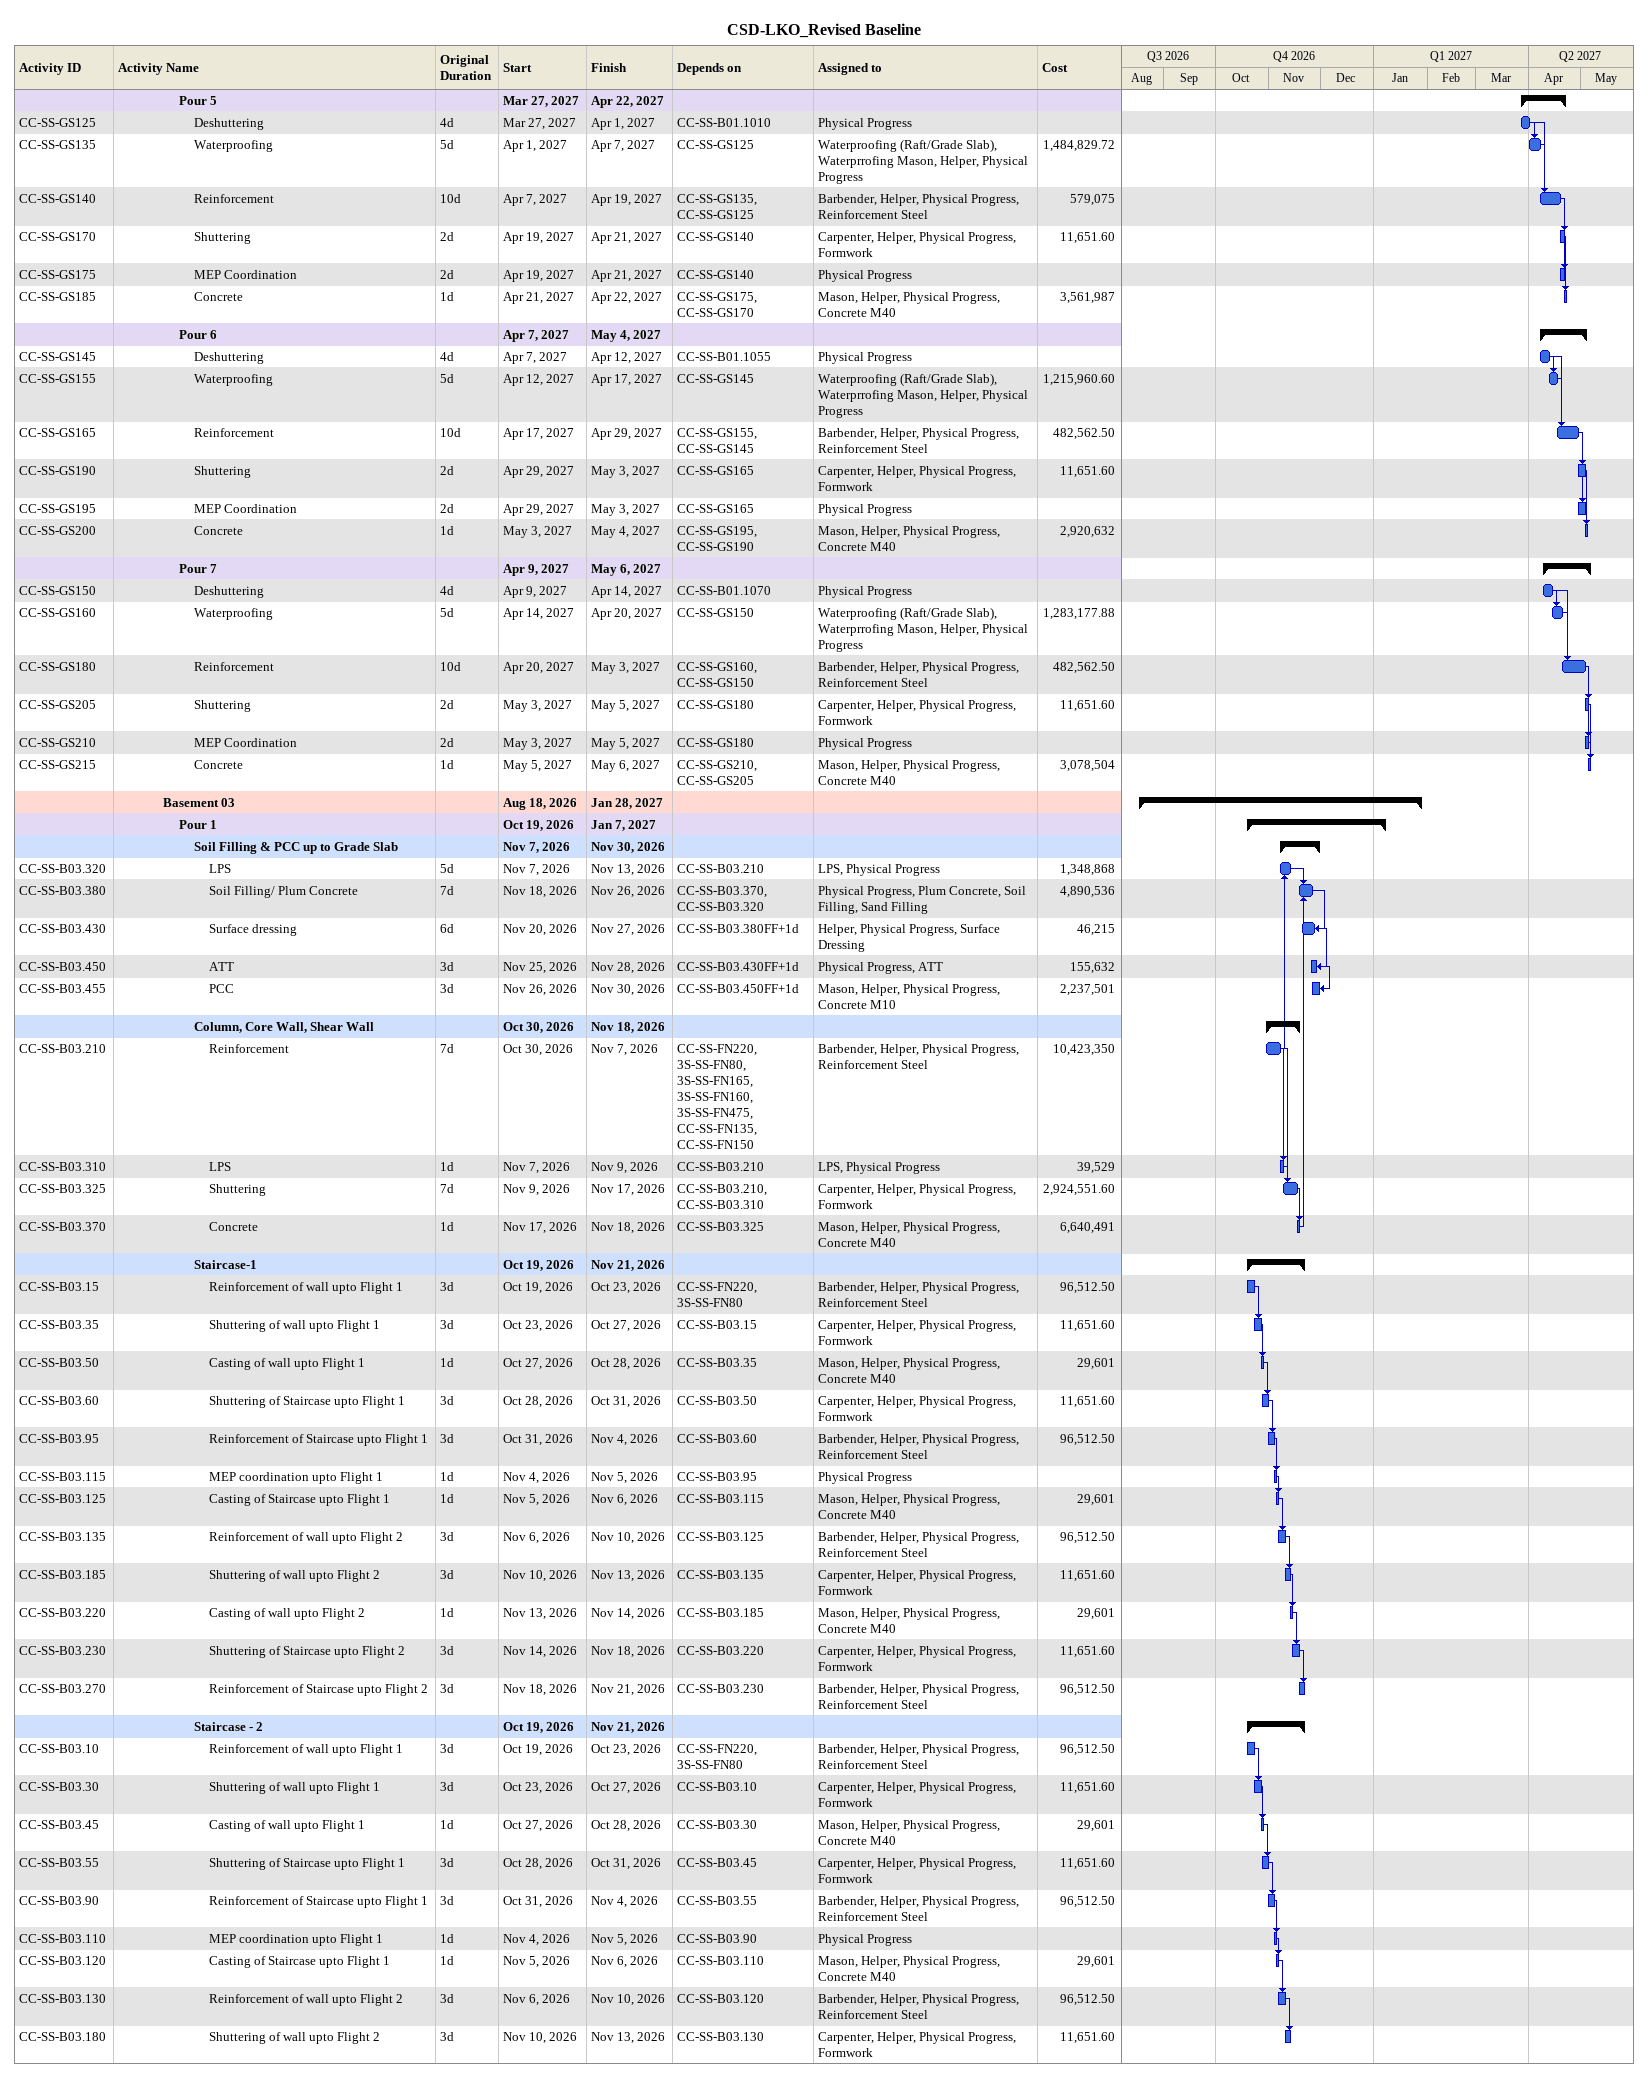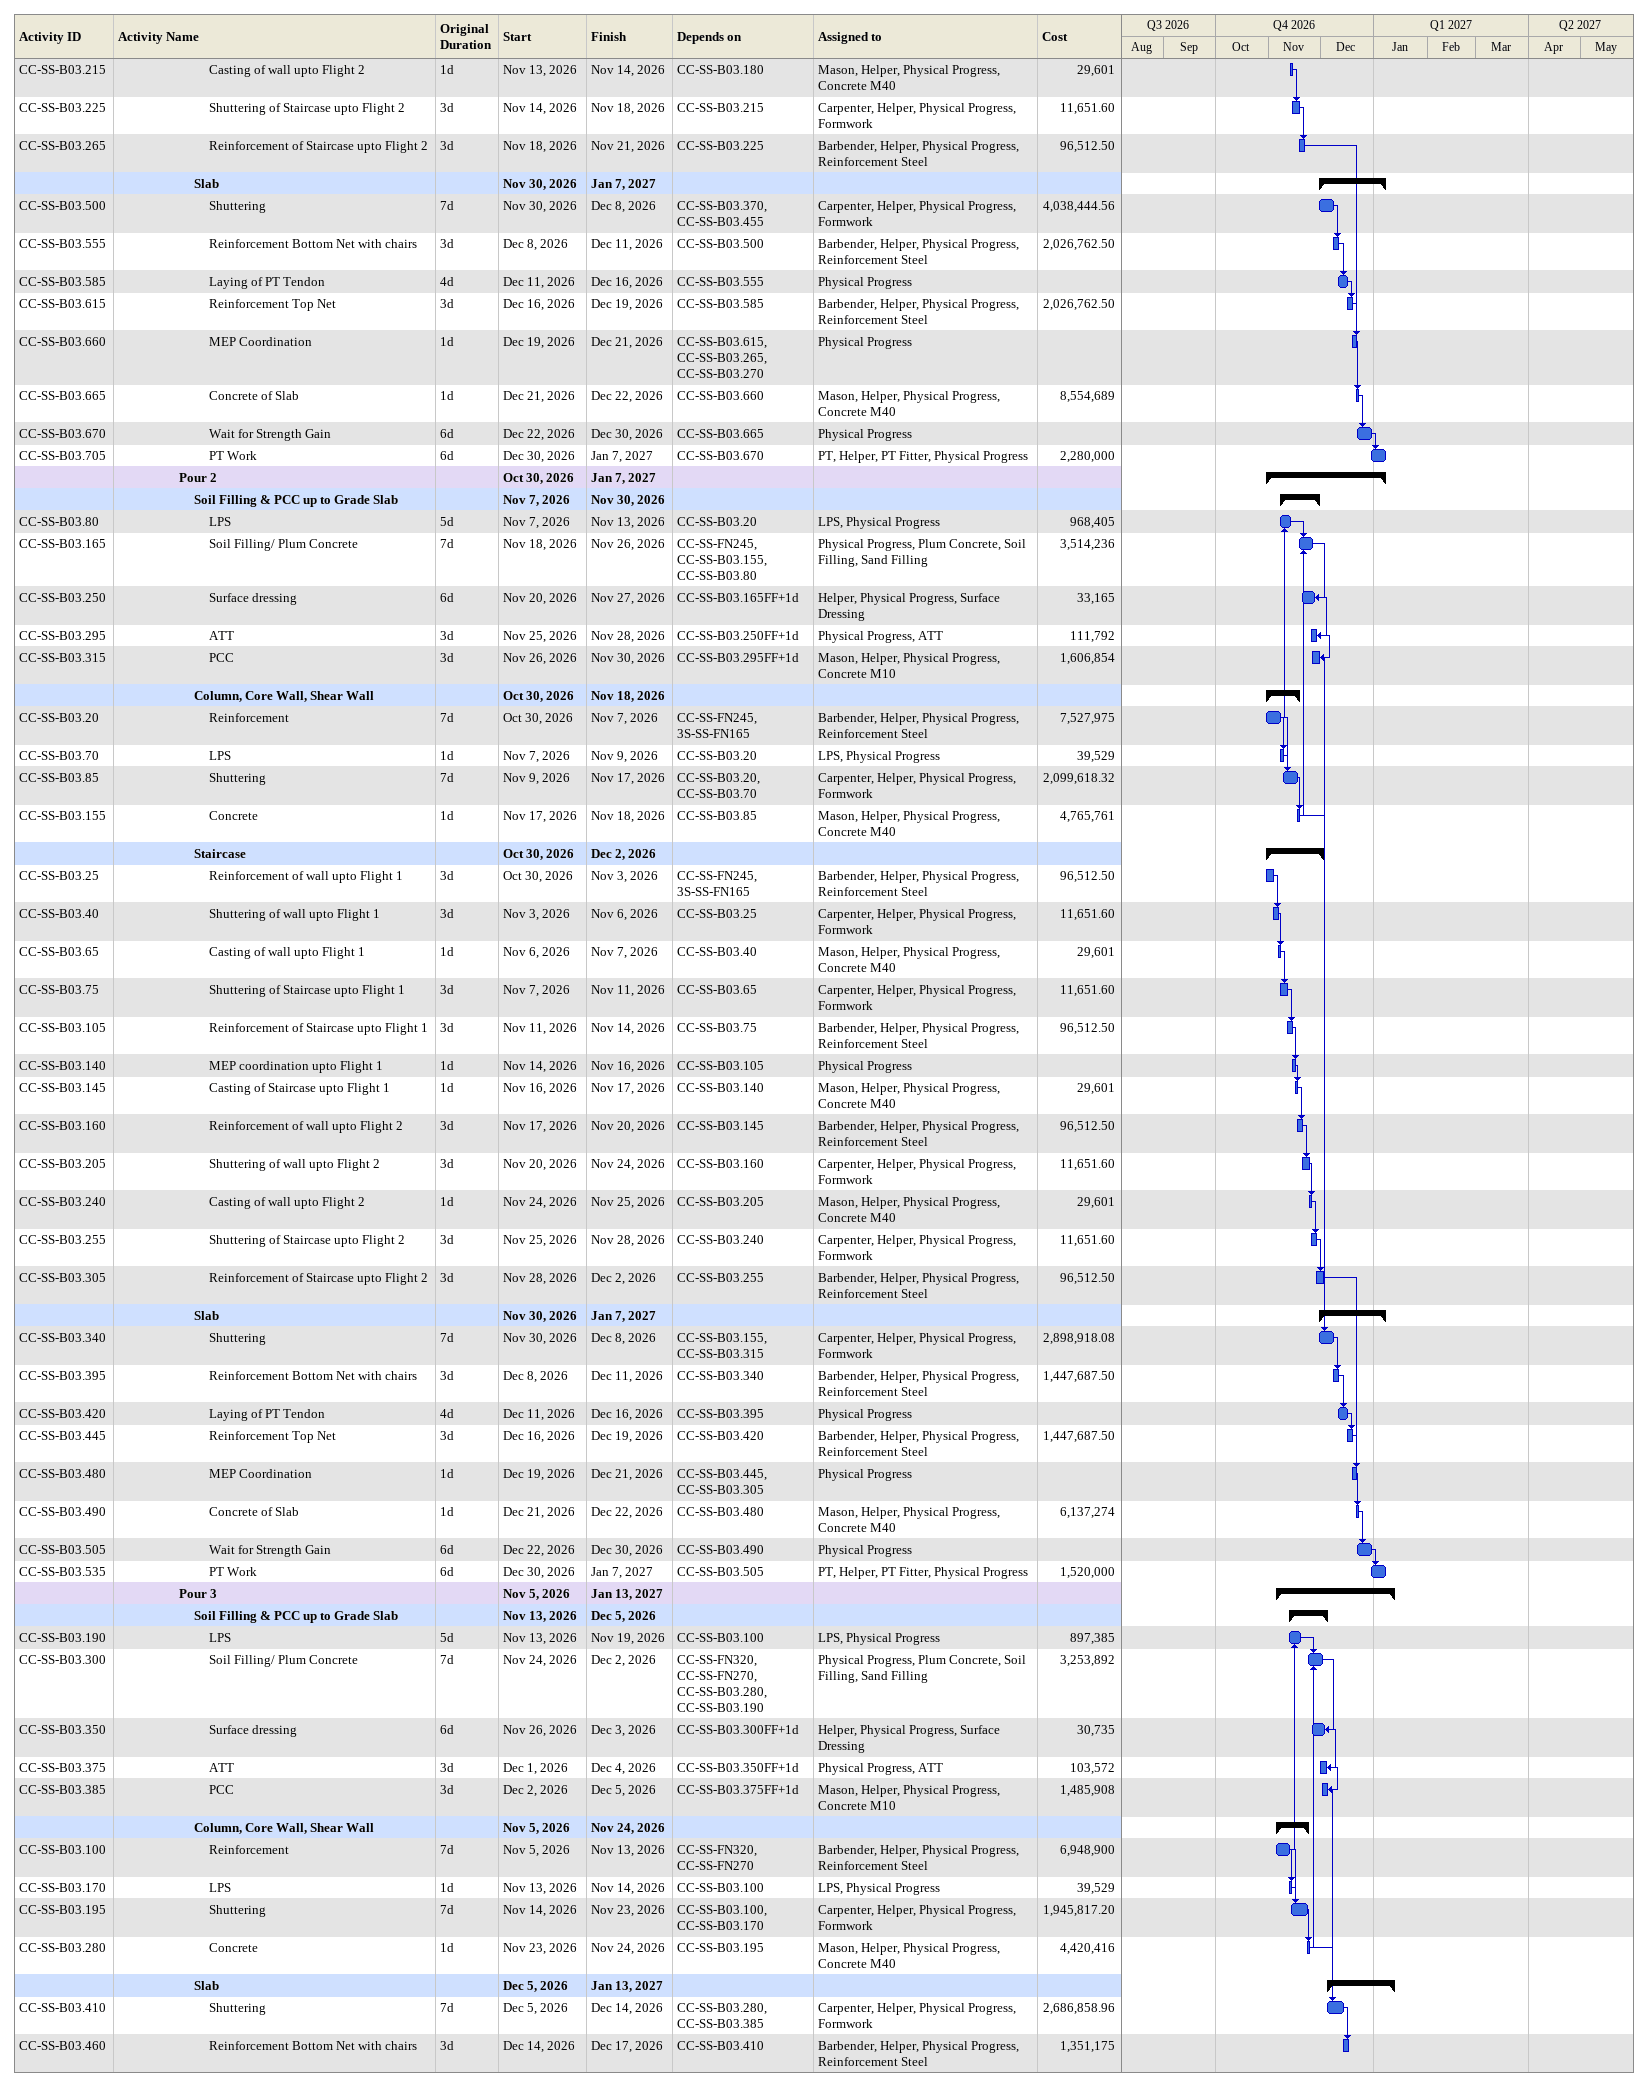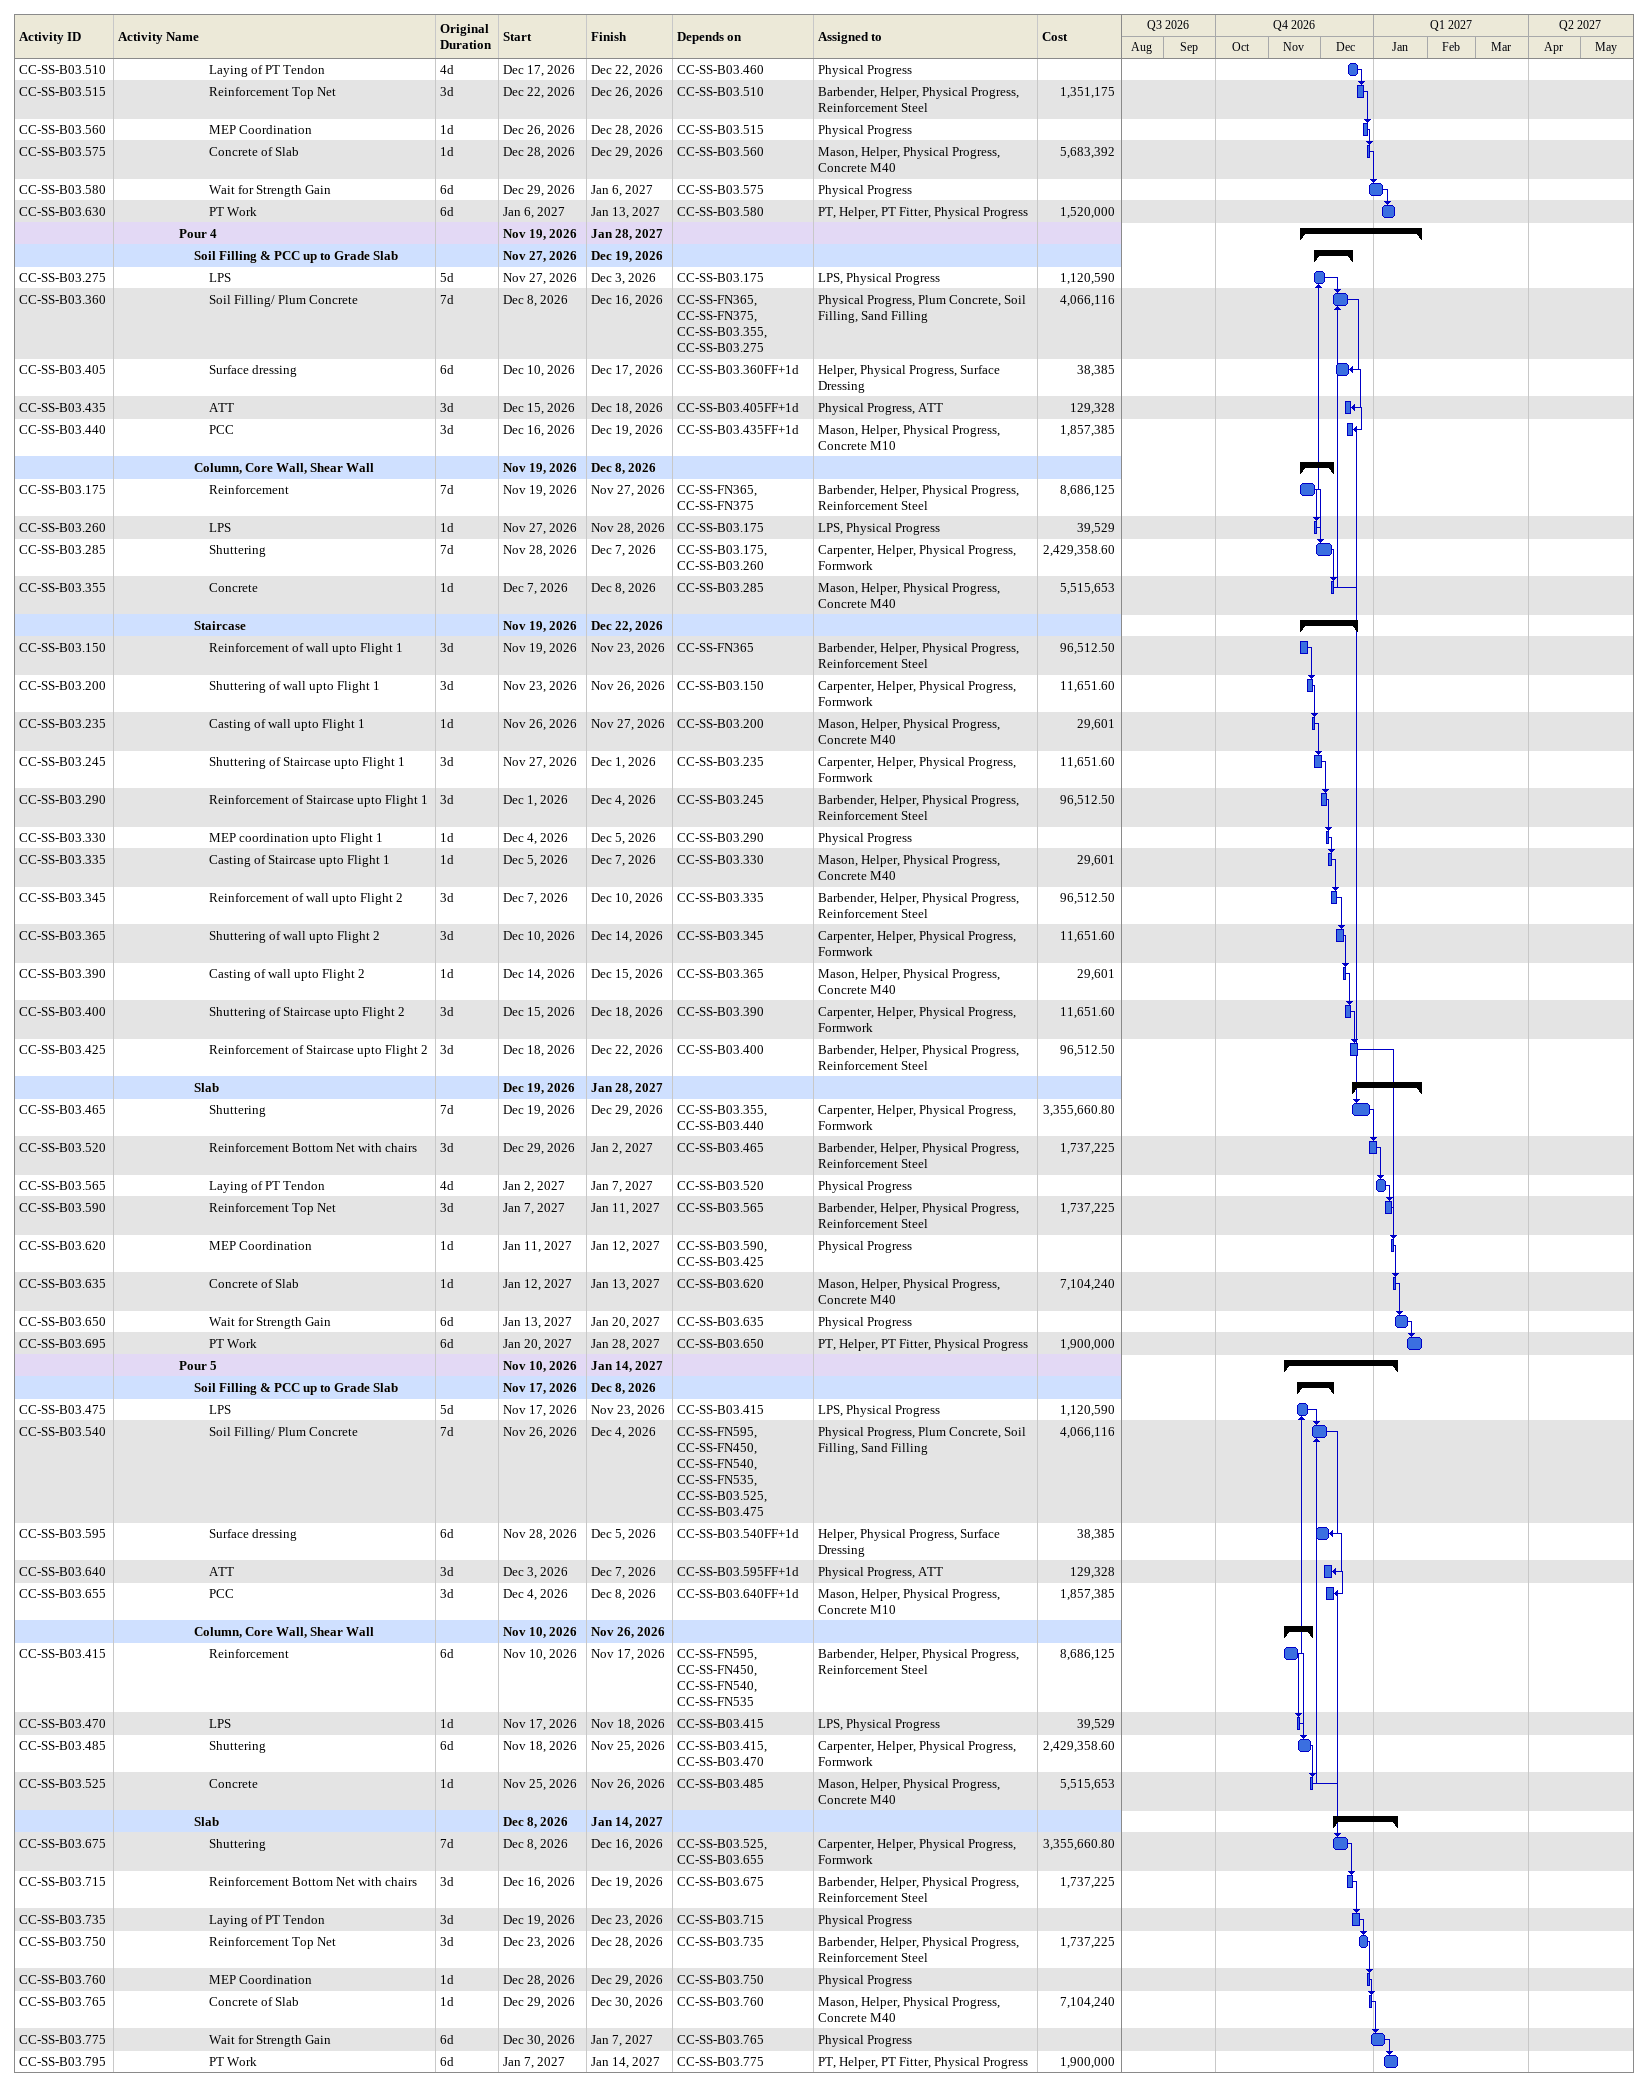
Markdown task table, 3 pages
CSD-LKO_Revised Baseline

| ID | Level | Task | Original duration | Start | Finish | Predecessors | Resources | Cost |
|---|---|---|---|---|---|---|---|---|
|  | 5 | **Pour 5** |  | 2027-03-27 | 2027-04-22 |  |  |  |
| CC-SS-GS125 | 6 | Deshuttering | 4d | 2027-03-27 | 2027-04-01 | CC-SS-B01.1010 | Physical Progress |  |
| CC-SS-GS135 | 6 | Waterproofing | 5d | 2027-04-01 | 2027-04-07 | CC-SS-GS125 | Waterproofing (Raft/Grade Slab), Waterprrofing Mason, Helper, Physical Progress | 1484829.72 |
| CC-SS-GS140 | 6 | Reinforcement | 10d | 2027-04-07 | 2027-04-19 | CC-SS-GS135, CC-SS-GS125 | Barbender, Helper, Physical Progress, Reinforcement Steel | 579075 |
| CC-SS-GS170 | 6 | Shuttering | 2d | 2027-04-19 | 2027-04-21 | CC-SS-GS140 | Carpenter, Helper, Physical Progress, Formwork | 11651.60 |
| CC-SS-GS175 | 6 | MEP Coordination | 2d | 2027-04-19 | 2027-04-21 | CC-SS-GS140 | Physical Progress |  |
| CC-SS-GS185 | 6 | Concrete | 1d | 2027-04-21 | 2027-04-22 | CC-SS-GS175, CC-SS-GS170 | Mason, Helper, Physical Progress, Concrete M40 | 3561987 |
|  | 5 | **Pour 6** |  | 2027-04-07 | 2027-05-04 |  |  |  |
| CC-SS-GS145 | 6 | Deshuttering | 4d | 2027-04-07 | 2027-04-12 | CC-SS-B01.1055 | Physical Progress |  |
| CC-SS-GS155 | 6 | Waterproofing | 5d | 2027-04-12 | 2027-04-17 | CC-SS-GS145 | Waterproofing (Raft/Grade Slab), Waterprrofing Mason, Helper, Physical Progress | 1215960.60 |
| CC-SS-GS165 | 6 | Reinforcement | 10d | 2027-04-17 | 2027-04-29 | CC-SS-GS155, CC-SS-GS145 | Barbender, Helper, Physical Progress, Reinforcement Steel | 482562.50 |
| CC-SS-GS190 | 6 | Shuttering | 2d | 2027-04-29 | 2027-05-03 | CC-SS-GS165 | Carpenter, Helper, Physical Progress, Formwork | 11651.60 |
| CC-SS-GS195 | 6 | MEP Coordination | 2d | 2027-04-29 | 2027-05-03 | CC-SS-GS165 | Physical Progress |  |
| CC-SS-GS200 | 6 | Concrete | 1d | 2027-05-03 | 2027-05-04 | CC-SS-GS195, CC-SS-GS190 | Mason, Helper, Physical Progress, Concrete M40 | 2920632 |
|  | 5 | **Pour 7** |  | 2027-04-09 | 2027-05-06 |  |  |  |
| CC-SS-GS150 | 6 | Deshuttering | 4d | 2027-04-09 | 2027-04-14 | CC-SS-B01.1070 | Physical Progress |  |
| CC-SS-GS160 | 6 | Waterproofing | 5d | 2027-04-14 | 2027-04-20 | CC-SS-GS150 | Waterproofing (Raft/Grade Slab), Waterprrofing Mason, Helper, Physical Progress | 1283177.88 |
| CC-SS-GS180 | 6 | Reinforcement | 10d | 2027-04-20 | 2027-05-03 | CC-SS-GS160, CC-SS-GS150 | Barbender, Helper, Physical Progress, Reinforcement Steel | 482562.50 |
| CC-SS-GS205 | 6 | Shuttering | 2d | 2027-05-03 | 2027-05-05 | CC-SS-GS180 | Carpenter, Helper, Physical Progress, Formwork | 11651.60 |
| CC-SS-GS210 | 6 | MEP Coordination | 2d | 2027-05-03 | 2027-05-05 | CC-SS-GS180 | Physical Progress |  |
| CC-SS-GS215 | 6 | Concrete | 1d | 2027-05-05 | 2027-05-06 | CC-SS-GS210, CC-SS-GS205 | Mason, Helper, Physical Progress, Concrete M40 | 3078504 |
|  | 4 | **Basement 03** |  | 2026-08-18 | 2027-01-28 |  |  |  |
|  | 5 | **Pour 1** |  | 2026-10-19 | 2027-01-07 |  |  |  |
|  | 6 | **Soil Filling & PCC up to Grade Slab** |  | 2026-11-07 | 2026-11-30 |  |  |  |
| CC-SS-B03.320 | 7 | LPS | 5d | 2026-11-07 | 2026-11-13 | CC-SS-B03.210 | LPS, Physical Progress | 1348868 |
| CC-SS-B03.380 | 7 | Soil Filling/ Plum Concrete | 7d | 2026-11-18 | 2026-11-26 | CC-SS-B03.370, CC-SS-B03.320 | Physical Progress, Plum Concrete, Soil Filling, Sand Filling | 4890536 |
| CC-SS-B03.430 | 7 | Surface dressing | 6d | 2026-11-20 | 2026-11-27 | CC-SS-B03.380FF+1d | Helper, Physical Progress, Surface Dressing | 46215 |
| CC-SS-B03.450 | 7 | ATT | 3d | 2026-11-25 | 2026-11-28 | CC-SS-B03.430FF+1d | Physical Progress, ATT | 155632 |
| CC-SS-B03.455 | 7 | PCC | 3d | 2026-11-26 | 2026-11-30 | CC-SS-B03.450FF+1d | Mason, Helper, Physical Progress, Concrete M10 | 2237501 |
|  | 6 | **Column, Core Wall, Shear Wall** |  | 2026-10-30 | 2026-11-18 |  |  |  |
| CC-SS-B03.210 | 7 | Reinforcement | 7d | 2026-10-30 | 2026-11-07 | CC-SS-FN220, 3S-SS-FN80, 3S-SS-FN165, 3S-SS-FN160, 3S-SS-FN475, CC-SS-FN135, CC-SS-FN150 | Barbender, Helper, Physical Progress, Reinforcement Steel | 10423350 |
| CC-SS-B03.310 | 7 | LPS | 1d | 2026-11-07 | 2026-11-09 | CC-SS-B03.210 | LPS, Physical Progress | 39529 |
| CC-SS-B03.325 | 7 | Shuttering | 7d | 2026-11-09 | 2026-11-17 | CC-SS-B03.210, CC-SS-B03.310 | Carpenter, Helper, Physical Progress, Formwork | 2924551.60 |
| CC-SS-B03.370 | 7 | Concrete | 1d | 2026-11-17 | 2026-11-18 | CC-SS-B03.325 | Mason, Helper, Physical Progress, Concrete M40 | 6640491 |
|  | 6 | **Staircase-1** |  | 2026-10-19 | 2026-11-21 |  |  |  |
| CC-SS-B03.15 | 7 | Reinforcement of wall upto Flight 1 | 3d | 2026-10-19 | 2026-10-23 | CC-SS-FN220, 3S-SS-FN80 | Barbender, Helper, Physical Progress, Reinforcement Steel | 96512.50 |
| CC-SS-B03.35 | 7 | Shuttering of wall upto Flight 1 | 3d | 2026-10-23 | 2026-10-27 | CC-SS-B03.15 | Carpenter, Helper, Physical Progress, Formwork | 11651.60 |
| CC-SS-B03.50 | 7 | Casting of wall upto Flight 1 | 1d | 2026-10-27 | 2026-10-28 | CC-SS-B03.35 | Mason, Helper, Physical Progress, Concrete M40 | 29601 |
| CC-SS-B03.60 | 7 | Shuttering of Staircase upto Flight 1 | 3d | 2026-10-28 | 2026-10-31 | CC-SS-B03.50 | Carpenter, Helper, Physical Progress, Formwork | 11651.60 |
| CC-SS-B03.95 | 7 | Reinforcement of Staircase upto Flight 1 | 3d | 2026-10-31 | 2026-11-04 | CC-SS-B03.60 | Barbender, Helper, Physical Progress, Reinforcement Steel | 96512.50 |
| CC-SS-B03.115 | 7 | MEP coordination upto Flight 1 | 1d | 2026-11-04 | 2026-11-05 | CC-SS-B03.95 | Physical Progress |  |
| CC-SS-B03.125 | 7 | Casting of Staircase upto Flight 1 | 1d | 2026-11-05 | 2026-11-06 | CC-SS-B03.115 | Mason, Helper, Physical Progress, Concrete M40 | 29601 |
| CC-SS-B03.135 | 7 | Reinforcement of wall upto Flight 2 | 3d | 2026-11-06 | 2026-11-10 | CC-SS-B03.125 | Barbender, Helper, Physical Progress, Reinforcement Steel | 96512.50 |
| CC-SS-B03.185 | 7 | Shuttering of wall upto Flight 2 | 3d | 2026-11-10 | 2026-11-13 | CC-SS-B03.135 | Carpenter, Helper, Physical Progress, Formwork | 11651.60 |
| CC-SS-B03.220 | 7 | Casting of wall upto Flight 2 | 1d | 2026-11-13 | 2026-11-14 | CC-SS-B03.185 | Mason, Helper, Physical Progress, Concrete M40 | 29601 |
| CC-SS-B03.230 | 7 | Shuttering of Staircase upto Flight 2 | 3d | 2026-11-14 | 2026-11-18 | CC-SS-B03.220 | Carpenter, Helper, Physical Progress, Formwork | 11651.60 |
| CC-SS-B03.270 | 7 | Reinforcement of Staircase upto Flight 2 | 3d | 2026-11-18 | 2026-11-21 | CC-SS-B03.230 | Barbender, Helper, Physical Progress, Reinforcement Steel | 96512.50 |
|  | 6 | **Staircase - 2** |  | 2026-10-19 | 2026-11-21 |  |  |  |
| CC-SS-B03.10 | 7 | Reinforcement of wall upto Flight 1 | 3d | 2026-10-19 | 2026-10-23 | CC-SS-FN220, 3S-SS-FN80 | Barbender, Helper, Physical Progress, Reinforcement Steel | 96512.50 |
| CC-SS-B03.30 | 7 | Shuttering of wall upto Flight 1 | 3d | 2026-10-23 | 2026-10-27 | CC-SS-B03.10 | Carpenter, Helper, Physical Progress, Formwork | 11651.60 |
| CC-SS-B03.45 | 7 | Casting of wall upto Flight 1 | 1d | 2026-10-27 | 2026-10-28 | CC-SS-B03.30 | Mason, Helper, Physical Progress, Concrete M40 | 29601 |
| CC-SS-B03.55 | 7 | Shuttering of Staircase upto Flight 1 | 3d | 2026-10-28 | 2026-10-31 | CC-SS-B03.45 | Carpenter, Helper, Physical Progress, Formwork | 11651.60 |
| CC-SS-B03.90 | 7 | Reinforcement of Staircase upto Flight 1 | 3d | 2026-10-31 | 2026-11-04 | CC-SS-B03.55 | Barbender, Helper, Physical Progress, Reinforcement Steel | 96512.50 |
| CC-SS-B03.110 | 7 | MEP coordination upto Flight 1 | 1d | 2026-11-04 | 2026-11-05 | CC-SS-B03.90 | Physical Progress |  |
| CC-SS-B03.120 | 7 | Casting of Staircase upto Flight 1 | 1d | 2026-11-05 | 2026-11-06 | CC-SS-B03.110 | Mason, Helper, Physical Progress, Concrete M40 | 29601 |
| CC-SS-B03.130 | 7 | Reinforcement of wall upto Flight 2 | 3d | 2026-11-06 | 2026-11-10 | CC-SS-B03.120 | Barbender, Helper, Physical Progress, Reinforcement Steel | 96512.50 |
| CC-SS-B03.180 | 7 | Shuttering of wall upto Flight 2 | 3d | 2026-11-10 | 2026-11-13 | CC-SS-B03.130 | Carpenter, Helper, Physical Progress, Formwork | 11651.60 |
| CC-SS-B03.215 | 7 | Casting of wall upto Flight 2 | 1d | 2026-11-13 | 2026-11-14 | CC-SS-B03.180 | Mason, Helper, Physical Progress, Concrete M40 | 29601 |
| CC-SS-B03.225 | 7 | Shuttering of Staircase upto Flight 2 | 3d | 2026-11-14 | 2026-11-18 | CC-SS-B03.215 | Carpenter, Helper, Physical Progress, Formwork | 11651.60 |
| CC-SS-B03.265 | 7 | Reinforcement of Staircase upto Flight 2 | 3d | 2026-11-18 | 2026-11-21 | CC-SS-B03.225 | Barbender, Helper, Physical Progress, Reinforcement Steel | 96512.50 |
|  | 6 | **Slab** |  | 2026-11-30 | 2027-01-07 |  |  |  |
| CC-SS-B03.500 | 7 | Shuttering | 7d | 2026-11-30 | 2026-12-08 | CC-SS-B03.370, CC-SS-B03.455 | Carpenter, Helper, Physical Progress, Formwork | 4038444.56 |
| CC-SS-B03.555 | 7 | Reinforcement Bottom Net with chairs | 3d | 2026-12-08 | 2026-12-11 | CC-SS-B03.500 | Barbender, Helper, Physical Progress, Reinforcement Steel | 2026762.50 |
| CC-SS-B03.585 | 7 | Laying of PT Tendon | 4d | 2026-12-11 | 2026-12-16 | CC-SS-B03.555 | Physical Progress |  |
| CC-SS-B03.615 | 7 | Reinforcement Top Net | 3d | 2026-12-16 | 2026-12-19 | CC-SS-B03.585 | Barbender, Helper, Physical Progress, Reinforcement Steel | 2026762.50 |
| CC-SS-B03.660 | 7 | MEP Coordination | 1d | 2026-12-19 | 2026-12-21 | CC-SS-B03.615, CC-SS-B03.265, CC-SS-B03.270 | Physical Progress |  |
| CC-SS-B03.665 | 7 | Concrete of Slab | 1d | 2026-12-21 | 2026-12-22 | CC-SS-B03.660 | Mason, Helper, Physical Progress, Concrete M40 | 8554689 |
| CC-SS-B03.670 | 7 | Wait for Strength Gain | 6d | 2026-12-22 | 2026-12-30 | CC-SS-B03.665 | Physical Progress |  |
| CC-SS-B03.705 | 7 | PT Work | 6d | 2026-12-30 | 2027-01-07 | CC-SS-B03.670 | PT, Helper, PT Fitter, Physical Progress | 2280000 |
|  | 5 | **Pour 2** |  | 2026-10-30 | 2027-01-07 |  |  |  |
|  | 6 | **Soil Filling & PCC up to Grade Slab** |  | 2026-11-07 | 2026-11-30 |  |  |  |
| CC-SS-B03.80 | 7 | LPS | 5d | 2026-11-07 | 2026-11-13 | CC-SS-B03.20 | LPS, Physical Progress | 968405 |
| CC-SS-B03.165 | 7 | Soil Filling/ Plum Concrete | 7d | 2026-11-18 | 2026-11-26 | CC-SS-FN245, CC-SS-B03.155, CC-SS-B03.80 | Physical Progress, Plum Concrete, Soil Filling, Sand Filling | 3514236 |
| CC-SS-B03.250 | 7 | Surface dressing | 6d | 2026-11-20 | 2026-11-27 | CC-SS-B03.165FF+1d | Helper, Physical Progress, Surface Dressing | 33165 |
| CC-SS-B03.295 | 7 | ATT | 3d | 2026-11-25 | 2026-11-28 | CC-SS-B03.250FF+1d | Physical Progress, ATT | 111792 |
| CC-SS-B03.315 | 7 | PCC | 3d | 2026-11-26 | 2026-11-30 | CC-SS-B03.295FF+1d | Mason, Helper, Physical Progress, Concrete M10 | 1606854 |
|  | 6 | **Column, Core Wall, Shear Wall** |  | 2026-10-30 | 2026-11-18 |  |  |  |
| CC-SS-B03.20 | 7 | Reinforcement | 7d | 2026-10-30 | 2026-11-07 | CC-SS-FN245, 3S-SS-FN165 | Barbender, Helper, Physical Progress, Reinforcement Steel | 7527975 |
| CC-SS-B03.70 | 7 | LPS | 1d | 2026-11-07 | 2026-11-09 | CC-SS-B03.20 | LPS, Physical Progress | 39529 |
| CC-SS-B03.85 | 7 | Shuttering | 7d | 2026-11-09 | 2026-11-17 | CC-SS-B03.20, CC-SS-B03.70 | Carpenter, Helper, Physical Progress, Formwork | 2099618.32 |
| CC-SS-B03.155 | 7 | Concrete | 1d | 2026-11-17 | 2026-11-18 | CC-SS-B03.85 | Mason, Helper, Physical Progress, Concrete M40 | 4765761 |
|  | 6 | **Staircase** |  | 2026-10-30 | 2026-12-02 |  |  |  |
| CC-SS-B03.25 | 7 | Reinforcement of wall upto Flight 1 | 3d | 2026-10-30 | 2026-11-03 | CC-SS-FN245, 3S-SS-FN165 | Barbender, Helper, Physical Progress, Reinforcement Steel | 96512.50 |
| CC-SS-B03.40 | 7 | Shuttering of wall upto Flight 1 | 3d | 2026-11-03 | 2026-11-06 | CC-SS-B03.25 | Carpenter, Helper, Physical Progress, Formwork | 11651.60 |
| CC-SS-B03.65 | 7 | Casting of wall upto Flight 1 | 1d | 2026-11-06 | 2026-11-07 | CC-SS-B03.40 | Mason, Helper, Physical Progress, Concrete M40 | 29601 |
| CC-SS-B03.75 | 7 | Shuttering of Staircase upto Flight 1 | 3d | 2026-11-07 | 2026-11-11 | CC-SS-B03.65 | Carpenter, Helper, Physical Progress, Formwork | 11651.60 |
| CC-SS-B03.105 | 7 | Reinforcement of Staircase upto Flight 1 | 3d | 2026-11-11 | 2026-11-14 | CC-SS-B03.75 | Barbender, Helper, Physical Progress, Reinforcement Steel | 96512.50 |
| CC-SS-B03.140 | 7 | MEP coordination upto Flight 1 | 1d | 2026-11-14 | 2026-11-16 | CC-SS-B03.105 | Physical Progress |  |
| CC-SS-B03.145 | 7 | Casting of Staircase upto Flight 1 | 1d | 2026-11-16 | 2026-11-17 | CC-SS-B03.140 | Mason, Helper, Physical Progress, Concrete M40 | 29601 |
| CC-SS-B03.160 | 7 | Reinforcement of wall upto Flight 2 | 3d | 2026-11-17 | 2026-11-20 | CC-SS-B03.145 | Barbender, Helper, Physical Progress, Reinforcement Steel | 96512.50 |
| CC-SS-B03.205 | 7 | Shuttering of wall upto Flight 2 | 3d | 2026-11-20 | 2026-11-24 | CC-SS-B03.160 | Carpenter, Helper, Physical Progress, Formwork | 11651.60 |
| CC-SS-B03.240 | 7 | Casting of wall upto Flight 2 | 1d | 2026-11-24 | 2026-11-25 | CC-SS-B03.205 | Mason, Helper, Physical Progress, Concrete M40 | 29601 |
| CC-SS-B03.255 | 7 | Shuttering of Staircase upto Flight 2 | 3d | 2026-11-25 | 2026-11-28 | CC-SS-B03.240 | Carpenter, Helper, Physical Progress, Formwork | 11651.60 |
| CC-SS-B03.305 | 7 | Reinforcement of Staircase upto Flight 2 | 3d | 2026-11-28 | 2026-12-02 | CC-SS-B03.255 | Barbender, Helper, Physical Progress, Reinforcement Steel | 96512.50 |
|  | 6 | **Slab** |  | 2026-11-30 | 2027-01-07 |  |  |  |
| CC-SS-B03.340 | 7 | Shuttering | 7d | 2026-11-30 | 2026-12-08 | CC-SS-B03.155, CC-SS-B03.315 | Carpenter, Helper, Physical Progress, Formwork | 2898918.08 |
| CC-SS-B03.395 | 7 | Reinforcement Bottom Net with chairs | 3d | 2026-12-08 | 2026-12-11 | CC-SS-B03.340 | Barbender, Helper, Physical Progress, Reinforcement Steel | 1447687.50 |
| CC-SS-B03.420 | 7 | Laying of PT Tendon | 4d | 2026-12-11 | 2026-12-16 | CC-SS-B03.395 | Physical Progress |  |
| CC-SS-B03.445 | 7 | Reinforcement Top Net | 3d | 2026-12-16 | 2026-12-19 | CC-SS-B03.420 | Barbender, Helper, Physical Progress, Reinforcement Steel | 1447687.50 |
| CC-SS-B03.480 | 7 | MEP Coordination | 1d | 2026-12-19 | 2026-12-21 | CC-SS-B03.445, CC-SS-B03.305 | Physical Progress |  |
| CC-SS-B03.490 | 7 | Concrete of Slab | 1d | 2026-12-21 | 2026-12-22 | CC-SS-B03.480 | Mason, Helper, Physical Progress, Concrete M40 | 6137274 |
| CC-SS-B03.505 | 7 | Wait for Strength Gain | 6d | 2026-12-22 | 2026-12-30 | CC-SS-B03.490 | Physical Progress |  |
| CC-SS-B03.535 | 7 | PT Work | 6d | 2026-12-30 | 2027-01-07 | CC-SS-B03.505 | PT, Helper, PT Fitter, Physical Progress | 1520000 |
|  | 5 | **Pour 3** |  | 2026-11-05 | 2027-01-13 |  |  |  |
|  | 6 | **Soil Filling & PCC up to Grade Slab** |  | 2026-11-13 | 2026-12-05 |  |  |  |
| CC-SS-B03.190 | 7 | LPS | 5d | 2026-11-13 | 2026-11-19 | CC-SS-B03.100 | LPS, Physical Progress | 897385 |
| CC-SS-B03.300 | 7 | Soil Filling/ Plum Concrete | 7d | 2026-11-24 | 2026-12-02 | CC-SS-FN320, CC-SS-FN270, CC-SS-B03.280, CC-SS-B03.190 | Physical Progress, Plum Concrete, Soil Filling, Sand Filling | 3253892 |
| CC-SS-B03.350 | 7 | Surface dressing | 6d | 2026-11-26 | 2026-12-03 | CC-SS-B03.300FF+1d | Helper, Physical Progress, Surface Dressing | 30735 |
| CC-SS-B03.375 | 7 | ATT | 3d | 2026-12-01 | 2026-12-04 | CC-SS-B03.350FF+1d | Physical Progress, ATT | 103572 |
| CC-SS-B03.385 | 7 | PCC | 3d | 2026-12-02 | 2026-12-05 | CC-SS-B03.375FF+1d | Mason, Helper, Physical Progress, Concrete M10 | 1485908 |
|  | 6 | **Column, Core Wall, Shear Wall** |  | 2026-11-05 | 2026-11-24 |  |  |  |
| CC-SS-B03.100 | 7 | Reinforcement | 7d | 2026-11-05 | 2026-11-13 | CC-SS-FN320, CC-SS-FN270 | Barbender, Helper, Physical Progress, Reinforcement Steel | 6948900 |
| CC-SS-B03.170 | 7 | LPS | 1d | 2026-11-13 | 2026-11-14 | CC-SS-B03.100 | LPS, Physical Progress | 39529 |
| CC-SS-B03.195 | 7 | Shuttering | 7d | 2026-11-14 | 2026-11-23 | CC-SS-B03.100, CC-SS-B03.170 | Carpenter, Helper, Physical Progress, Formwork | 1945817.20 |
| CC-SS-B03.280 | 7 | Concrete | 1d | 2026-11-23 | 2026-11-24 | CC-SS-B03.195 | Mason, Helper, Physical Progress, Concrete M40 | 4420416 |
|  | 6 | **Slab** |  | 2026-12-05 | 2027-01-13 |  |  |  |
| CC-SS-B03.410 | 7 | Shuttering | 7d | 2026-12-05 | 2026-12-14 | CC-SS-B03.280, CC-SS-B03.385 | Carpenter, Helper, Physical Progress, Formwork | 2686858.96 |
| CC-SS-B03.460 | 7 | Reinforcement Bottom Net with chairs | 3d | 2026-12-14 | 2026-12-17 | CC-SS-B03.410 | Barbender, Helper, Physical Progress, Reinforcement Steel | 1351175 |
| CC-SS-B03.510 | 7 | Laying of PT Tendon | 4d | 2026-12-17 | 2026-12-22 | CC-SS-B03.460 | Physical Progress |  |
| CC-SS-B03.515 | 7 | Reinforcement Top Net | 3d | 2026-12-22 | 2026-12-26 | CC-SS-B03.510 | Barbender, Helper, Physical Progress, Reinforcement Steel | 1351175 |
| CC-SS-B03.560 | 7 | MEP Coordination | 1d | 2026-12-26 | 2026-12-28 | CC-SS-B03.515 | Physical Progress |  |
| CC-SS-B03.575 | 7 | Concrete of Slab | 1d | 2026-12-28 | 2026-12-29 | CC-SS-B03.560 | Mason, Helper, Physical Progress, Concrete M40 | 5683392 |
| CC-SS-B03.580 | 7 | Wait for Strength Gain | 6d | 2026-12-29 | 2027-01-06 | CC-SS-B03.575 | Physical Progress |  |
| CC-SS-B03.630 | 7 | PT Work | 6d | 2027-01-06 | 2027-01-13 | CC-SS-B03.580 | PT, Helper, PT Fitter, Physical Progress | 1520000 |
|  | 5 | **Pour 4** |  | 2026-11-19 | 2027-01-28 |  |  |  |
|  | 6 | **Soil Filling & PCC up to Grade Slab** |  | 2026-11-27 | 2026-12-19 |  |  |  |
| CC-SS-B03.275 | 7 | LPS | 5d | 2026-11-27 | 2026-12-03 | CC-SS-B03.175 | LPS, Physical Progress | 1120590 |
| CC-SS-B03.360 | 7 | Soil Filling/ Plum Concrete | 7d | 2026-12-08 | 2026-12-16 | CC-SS-FN365, CC-SS-FN375, CC-SS-B03.355, CC-SS-B03.275 | Physical Progress, Plum Concrete, Soil Filling, Sand Filling | 4066116 |
| CC-SS-B03.405 | 7 | Surface dressing | 6d | 2026-12-10 | 2026-12-17 | CC-SS-B03.360FF+1d | Helper, Physical Progress, Surface Dressing | 38385 |
| CC-SS-B03.435 | 7 | ATT | 3d | 2026-12-15 | 2026-12-18 | CC-SS-B03.405FF+1d | Physical Progress, ATT | 129328 |
| CC-SS-B03.440 | 7 | PCC | 3d | 2026-12-16 | 2026-12-19 | CC-SS-B03.435FF+1d | Mason, Helper, Physical Progress, Concrete M10 | 1857385 |
|  | 6 | **Column, Core Wall, Shear Wall** |  | 2026-11-19 | 2026-12-08 |  |  |  |
| CC-SS-B03.175 | 7 | Reinforcement | 7d | 2026-11-19 | 2026-11-27 | CC-SS-FN365, CC-SS-FN375 | Barbender, Helper, Physical Progress, Reinforcement Steel | 8686125 |
| CC-SS-B03.260 | 7 | LPS | 1d | 2026-11-27 | 2026-11-28 | CC-SS-B03.175 | LPS, Physical Progress | 39529 |
| CC-SS-B03.285 | 7 | Shuttering | 7d | 2026-11-28 | 2026-12-07 | CC-SS-B03.175, CC-SS-B03.260 | Carpenter, Helper, Physical Progress, Formwork | 2429358.60 |
| CC-SS-B03.355 | 7 | Concrete | 1d | 2026-12-07 | 2026-12-08 | CC-SS-B03.285 | Mason, Helper, Physical Progress, Concrete M40 | 5515653 |
|  | 6 | **Staircase** |  | 2026-11-19 | 2026-12-22 |  |  |  |
| CC-SS-B03.150 | 7 | Reinforcement of wall upto Flight 1 | 3d | 2026-11-19 | 2026-11-23 | CC-SS-FN365 | Barbender, Helper, Physical Progress, Reinforcement Steel | 96512.50 |
| CC-SS-B03.200 | 7 | Shuttering of wall upto Flight 1 | 3d | 2026-11-23 | 2026-11-26 | CC-SS-B03.150 | Carpenter, Helper, Physical Progress, Formwork | 11651.60 |
| CC-SS-B03.235 | 7 | Casting of wall upto Flight 1 | 1d | 2026-11-26 | 2026-11-27 | CC-SS-B03.200 | Mason, Helper, Physical Progress, Concrete M40 | 29601 |
| CC-SS-B03.245 | 7 | Shuttering of Staircase upto Flight 1 | 3d | 2026-11-27 | 2026-12-01 | CC-SS-B03.235 | Carpenter, Helper, Physical Progress, Formwork | 11651.60 |
| CC-SS-B03.290 | 7 | Reinforcement of Staircase upto Flight 1 | 3d | 2026-12-01 | 2026-12-04 | CC-SS-B03.245 | Barbender, Helper, Physical Progress, Reinforcement Steel | 96512.50 |
| CC-SS-B03.330 | 7 | MEP coordination upto Flight 1 | 1d | 2026-12-04 | 2026-12-05 | CC-SS-B03.290 | Physical Progress |  |
| CC-SS-B03.335 | 7 | Casting of Staircase upto Flight 1 | 1d | 2026-12-05 | 2026-12-07 | CC-SS-B03.330 | Mason, Helper, Physical Progress, Concrete M40 | 29601 |
| CC-SS-B03.345 | 7 | Reinforcement of wall upto Flight 2 | 3d | 2026-12-07 | 2026-12-10 | CC-SS-B03.335 | Barbender, Helper, Physical Progress, Reinforcement Steel | 96512.50 |
| CC-SS-B03.365 | 7 | Shuttering of wall upto Flight 2 | 3d | 2026-12-10 | 2026-12-14 | CC-SS-B03.345 | Carpenter, Helper, Physical Progress, Formwork | 11651.60 |
| CC-SS-B03.390 | 7 | Casting of wall upto Flight 2 | 1d | 2026-12-14 | 2026-12-15 | CC-SS-B03.365 | Mason, Helper, Physical Progress, Concrete M40 | 29601 |
| CC-SS-B03.400 | 7 | Shuttering of Staircase upto Flight 2 | 3d | 2026-12-15 | 2026-12-18 | CC-SS-B03.390 | Carpenter, Helper, Physical Progress, Formwork | 11651.60 |
| CC-SS-B03.425 | 7 | Reinforcement of Staircase upto Flight 2 | 3d | 2026-12-18 | 2026-12-22 | CC-SS-B03.400 | Barbender, Helper, Physical Progress, Reinforcement Steel | 96512.50 |
|  | 6 | **Slab** |  | 2026-12-19 | 2027-01-28 |  |  |  |
| CC-SS-B03.465 | 7 | Shuttering | 7d | 2026-12-19 | 2026-12-29 | CC-SS-B03.355, CC-SS-B03.440 | Carpenter, Helper, Physical Progress, Formwork | 3355660.80 |
| CC-SS-B03.520 | 7 | Reinforcement Bottom Net with chairs | 3d | 2026-12-29 | 2027-01-02 | CC-SS-B03.465 | Barbender, Helper, Physical Progress, Reinforcement Steel | 1737225 |
| CC-SS-B03.565 | 7 | Laying of PT Tendon | 4d | 2027-01-02 | 2027-01-07 | CC-SS-B03.520 | Physical Progress |  |
| CC-SS-B03.590 | 7 | Reinforcement Top Net | 3d | 2027-01-07 | 2027-01-11 | CC-SS-B03.565 | Barbender, Helper, Physical Progress, Reinforcement Steel | 1737225 |
| CC-SS-B03.620 | 7 | MEP Coordination | 1d | 2027-01-11 | 2027-01-12 | CC-SS-B03.590, CC-SS-B03.425 | Physical Progress |  |
| CC-SS-B03.635 | 7 | Concrete of Slab | 1d | 2027-01-12 | 2027-01-13 | CC-SS-B03.620 | Mason, Helper, Physical Progress, Concrete M40 | 7104240 |
| CC-SS-B03.650 | 7 | Wait for Strength Gain | 6d | 2027-01-13 | 2027-01-20 | CC-SS-B03.635 | Physical Progress |  |
| CC-SS-B03.695 | 7 | PT Work | 6d | 2027-01-20 | 2027-01-28 | CC-SS-B03.650 | PT, Helper, PT Fitter, Physical Progress | 1900000 |
|  | 5 | **Pour 5** |  | 2026-11-10 | 2027-01-14 |  |  |  |
|  | 6 | **Soil Filling & PCC up to Grade Slab** |  | 2026-11-17 | 2026-12-08 |  |  |  |
| CC-SS-B03.475 | 7 | LPS | 5d | 2026-11-17 | 2026-11-23 | CC-SS-B03.415 | LPS, Physical Progress | 1120590 |
| CC-SS-B03.540 | 7 | Soil Filling/ Plum Concrete | 7d | 2026-11-26 | 2026-12-04 | CC-SS-FN595, CC-SS-FN450, CC-SS-FN540, CC-SS-FN535, CC-SS-B03.525, CC-SS-B03.475 | Physical Progress, Plum Concrete, Soil Filling, Sand Filling | 4066116 |
| CC-SS-B03.595 | 7 | Surface dressing | 6d | 2026-11-28 | 2026-12-05 | CC-SS-B03.540FF+1d | Helper, Physical Progress, Surface Dressing | 38385 |
| CC-SS-B03.640 | 7 | ATT | 3d | 2026-12-03 | 2026-12-07 | CC-SS-B03.595FF+1d | Physical Progress, ATT | 129328 |
| CC-SS-B03.655 | 7 | PCC | 3d | 2026-12-04 | 2026-12-08 | CC-SS-B03.640FF+1d | Mason, Helper, Physical Progress, Concrete M10 | 1857385 |
|  | 6 | **Column, Core Wall, Shear Wall** |  | 2026-11-10 | 2026-11-26 |  |  |  |
| CC-SS-B03.415 | 7 | Reinforcement | 6d | 2026-11-10 | 2026-11-17 | CC-SS-FN595, CC-SS-FN450, CC-SS-FN540, CC-SS-FN535 | Barbender, Helper, Physical Progress, Reinforcement Steel | 8686125 |
| CC-SS-B03.470 | 7 | LPS | 1d | 2026-11-17 | 2026-11-18 | CC-SS-B03.415 | LPS, Physical Progress | 39529 |
| CC-SS-B03.485 | 7 | Shuttering | 6d | 2026-11-18 | 2026-11-25 | CC-SS-B03.415, CC-SS-B03.470 | Carpenter, Helper, Physical Progress, Formwork | 2429358.60 |
| CC-SS-B03.525 | 7 | Concrete | 1d | 2026-11-25 | 2026-11-26 | CC-SS-B03.485 | Mason, Helper, Physical Progress, Concrete M40 | 5515653 |
|  | 6 | **Slab** |  | 2026-12-08 | 2027-01-14 |  |  |  |
| CC-SS-B03.675 | 7 | Shuttering | 7d | 2026-12-08 | 2026-12-16 | CC-SS-B03.525, CC-SS-B03.655 | Carpenter, Helper, Physical Progress, Formwork | 3355660.80 |
| CC-SS-B03.715 | 7 | Reinforcement Bottom Net with chairs | 3d | 2026-12-16 | 2026-12-19 | CC-SS-B03.675 | Barbender, Helper, Physical Progress, Reinforcement Steel | 1737225 |
| CC-SS-B03.735 | 7 | Laying of PT Tendon | 3d | 2026-12-19 | 2026-12-23 | CC-SS-B03.715 | Physical Progress |  |
| CC-SS-B03.750 | 7 | Reinforcement Top Net | 3d | 2026-12-23 | 2026-12-28 | CC-SS-B03.735 | Barbender, Helper, Physical Progress, Reinforcement Steel | 1737225 |
| CC-SS-B03.760 | 7 | MEP Coordination | 1d | 2026-12-28 | 2026-12-29 | CC-SS-B03.750 | Physical Progress |  |
| CC-SS-B03.765 | 7 | Concrete of Slab | 1d | 2026-12-29 | 2026-12-30 | CC-SS-B03.760 | Mason, Helper, Physical Progress, Concrete M40 | 7104240 |
| CC-SS-B03.775 | 7 | Wait for Strength Gain | 6d | 2026-12-30 | 2027-01-07 | CC-SS-B03.765 | Physical Progress |  |
| CC-SS-B03.795 | 7 | PT Work | 6d | 2027-01-07 | 2027-01-14 | CC-SS-B03.775 | PT, Helper, PT Fitter, Physical Progress | 1900000 |
